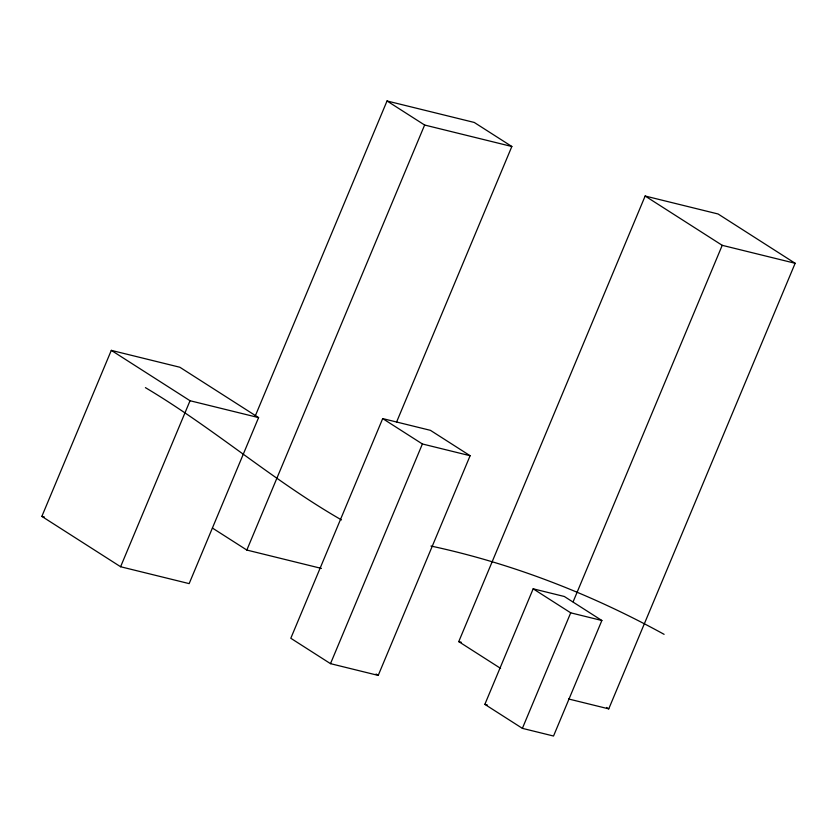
<?xml version="1.0" encoding="UTF-8"?>
<svg xmlns="http://www.w3.org/2000/svg" width="837" height="837" viewBox="0 0 837 837"><rect width="100%" height="100%" fill="white"/><g stroke="black" fill="none" stroke-linecap="round" stroke-linejoin="round"><path stroke-width="1.26" d="M41.85 516.387L111.3 350.368L179.85 367.244L258.591 417.6L189.152 583.619L120.601 566.743L41.85 516.387L44.392 517.004M120.601 566.743L190.041 400.735L111.3 350.368M255.065 416.439L387.029 100.974L474.244 122.443L511.846 146.496L396.508 422.225M321.418 568.417L246.831 550.055L424.631 125.027L387.029 100.974M382.697 418.594L290.805 638.265L330.5 663.657L378.219 675.407L470.112 455.726L430.417 430.333L382.697 418.594L422.392 443.976L470.112 455.726M330.5 663.657L422.392 443.976M500.599 668.386L458.749 641.623L645.149 196.025L718.073 213.979L795.15 263.278L608.75 708.866L568.522 698.968M484.843 704.356L533.169 588.819L564.326 596.488L601.866 620.499L553.529 736.026L522.382 728.357L484.843 704.356L487.333 704.974M573.115 601.803L722.226 245.325L645.149 196.025M522.382 728.357L570.708 612.83L533.169 588.819M430.982 546.038C512.579 563.573 591.027 594.165 664.107 634.341M424.631 125.027L511.846 146.496M722.226 245.325L795.15 263.278M190.041 400.735L258.591 417.6M570.708 612.83L601.866 620.499M458.749 641.623L461.26 642.241M341.475 519.913C273.071 480.658 213.268 427.979 145.408 387.636M606.553 707.464L608.75 708.866M212.452 528.074L246.831 550.055M376.075 674.026L378.219 675.407"/></g></svg>
